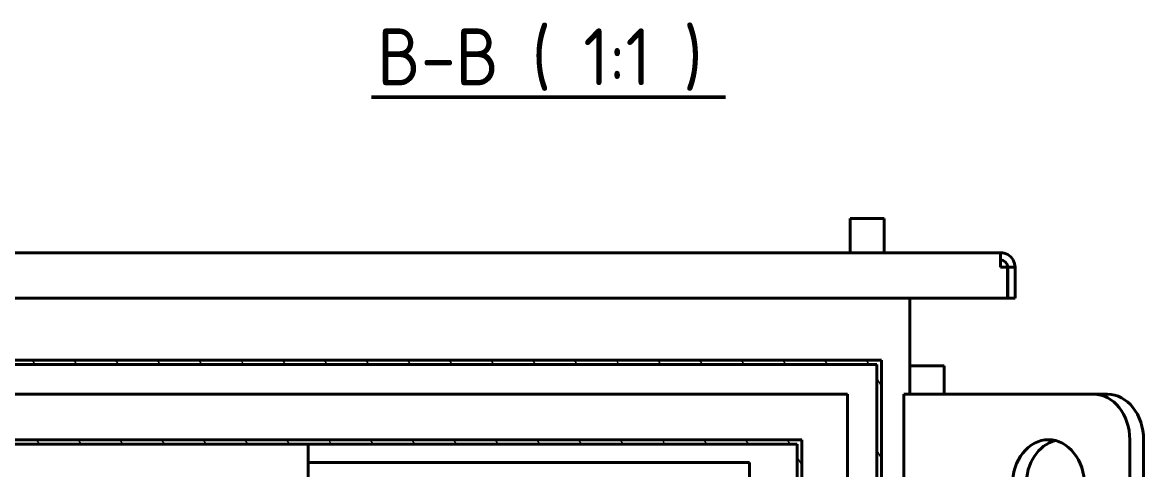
# Model space of a CAD drawing. Header units: millimetres. Extents: x 0 to 5945, y 0 to 4205.
# Drawn here: x 1644.2 to 2136.9, y 779.5 to 976 of the extents above; entities that cross this region are included whole.
import ezdxf

# ---------------------------------------------------------------- set-up
doc = ezdxf.new("R2010")
doc.units = ezdxf.units.MM
doc.header["$LTSCALE"] = 5
for name, color, linetype, lineweight in [('가시적인 것(ISO)', 3, 'Continuous', 40), ('기호(ISO)', 5, 'Continuous', 25), ('해치(ISO)', 7, 'Continuous', 18)]:
    doc.layers.add(name, color=color, linetype=linetype, lineweight=lineweight)
doc.styles.add('텍스트 스타일513', font='isocp.shx')

msp = doc.modelspace()

# ---------------------------------------------------------------- hatches: boundary and pattern name
at = {"layer": '해치(ISO)'}
h = msp.add_hatch(dxfattribs=at)
h.set_pattern_fill('ANSI31', color=256, scale=127, angle=75.00018, style=0)
h.set_pattern_definition([(120.0002, (0, 0), (-13.74813, -7.93754), [])])
h.paths.add_polyline_path([(1986.737, 792.623), (1526.737, 792.623), (1526.737, 192.623), (1986.737, 192.623), (1986.737, 248.123), (1986.737, 267.123), (1986.737, 718.123), (1986.737, 737.123)])
h.paths.add_polyline_path([(1528.737, 194.623), (1528.737, 790.623), (1984.737, 790.623), (1984.737, 737.123), (1984.737, 718.123), (1984.737, 267.123), (1984.737, 248.123), (1984.737, 194.623)], flags=0)
h.paths.add_polyline_path([(2019.737, 183.345), (2021.737, 183.345), (2021.737, 827.623), (1491.737, 827.623), (1491.737, 767.623), (1491.737, 707.623), (1491.737, 277.623), (1491.737, 217.623), (1491.737, 183.345), (1493.737, 183.345), (1493.737, 825.623), (2019.737, 825.623)])

# ---------------------------------------------------------------- linework, layer by layer
at = {"layer": '가시적인 것(ISO)'}
for p, q in [((2022.937, 889.823), (2007.937, 889.823)), ((2007.937, 874.823), (2007.937, 889.823)), ((2022.937, 874.823), (2022.937, 889.823)), ((1439.437, 874.823), (2074.037, 874.823)), ((2074.037, 871.623), (2074.037, 874.823)), ((2074.037, 868.423), (2074.037, 871.623)), ((2077.137, 868.423), (2074.037, 868.423)), ((2077.137, 868.423), (2077.137, 854.823)), ((2077.237, 868.423), (2080.437, 868.423)), ((2077.237, 854.823), (2077.237, 868.423)), ((2080.437, 868.423), (2080.437, 854.823)), ((2077.137, 854.823), (1436.337, 854.823)), ((2034.237, 812.623), (2034.237, 854.823)), ((2080.437, 854.823), (2077.237, 854.823)), ((2021.737, 827.623), (1491.737, 827.623)), ((1493.737, 825.623), (2019.737, 825.623)), ((2019.737, 825.623), (2019.737, 183.345)), ((2021.737, 183.345), (2021.737, 827.623)), ((2034.237, 825.123), (2049.237, 825.123)), ((2049.237, 825.123), (2049.237, 812.623)), ((1506.737, 812.623), (2006.737, 812.623)), ((2006.737, 812.623), (2006.737, 736.993)), ((2031.562, 812.623), (2114.964, 812.623)), ((2031.562, 702.623), (2031.562, 812.623)), ((2121.039, 812.623), (2114.964, 812.623)), ((1986.737, 792.623), (1526.737, 792.623)), ((1528.737, 790.623), (1984.737, 790.623)), ((1769.737, 790.623), (1769.737, 762.373)), ((1984.737, 790.623), (1984.737, 194.623)), ((1986.737, 192.623), (1986.737, 792.623)), ((2130.85, 792.623), (2130.85, 712.623)), ((2136.925, 712.623), (2136.925, 792.623)), ((1769.737, 782.623), (1963.737, 782.623)), ((1963.737, 782.623), (1963.737, 731.623))]:
    msp.add_line(p, q, dxfattribs=at)
for radius, start, end in [(6.4, 30, 90), (3.2, 0, 90), (6.4, 0, 30)]:
    msp.add_arc((2074.037, 868.423), radius, start, end, dxfattribs=at)
for centre, start_param, end_param in [((2114.964, 792.623), 4.712389, 6.2831853), ((2121.039, 792.623), 4.712389, 6.2831853), ((2101.181, 772.623), 0.1923988, 2.9491938)]:
    msp.add_ellipse(centre, major_axis=(0, 20), ratio=0.7943003, start_param=start_param, end_param=end_param, dxfattribs=at)
msp.add_ellipse((2095.106, 772.623), major_axis=(0, 20), ratio=0.7943003, dxfattribs=at)
at = {"layer": '기호(ISO)', "color": 7, "lineweight": 50}
msp.add_line((1797.533, 943.179), (1953.105, 943.179), dxfattribs=at)

# ---------------------------------------------------------------- texts
at = {"layer": '기호(ISO)', "color": 7, "insert": (1800.133, 945.944), "char_height": 25, "attachment_point": 7, "style": '텍스트 스타일513'}
msp.add_mtext('B-B ( 1:1 )', dxfattribs=at)

doc.saveas('drawing.dxf')
